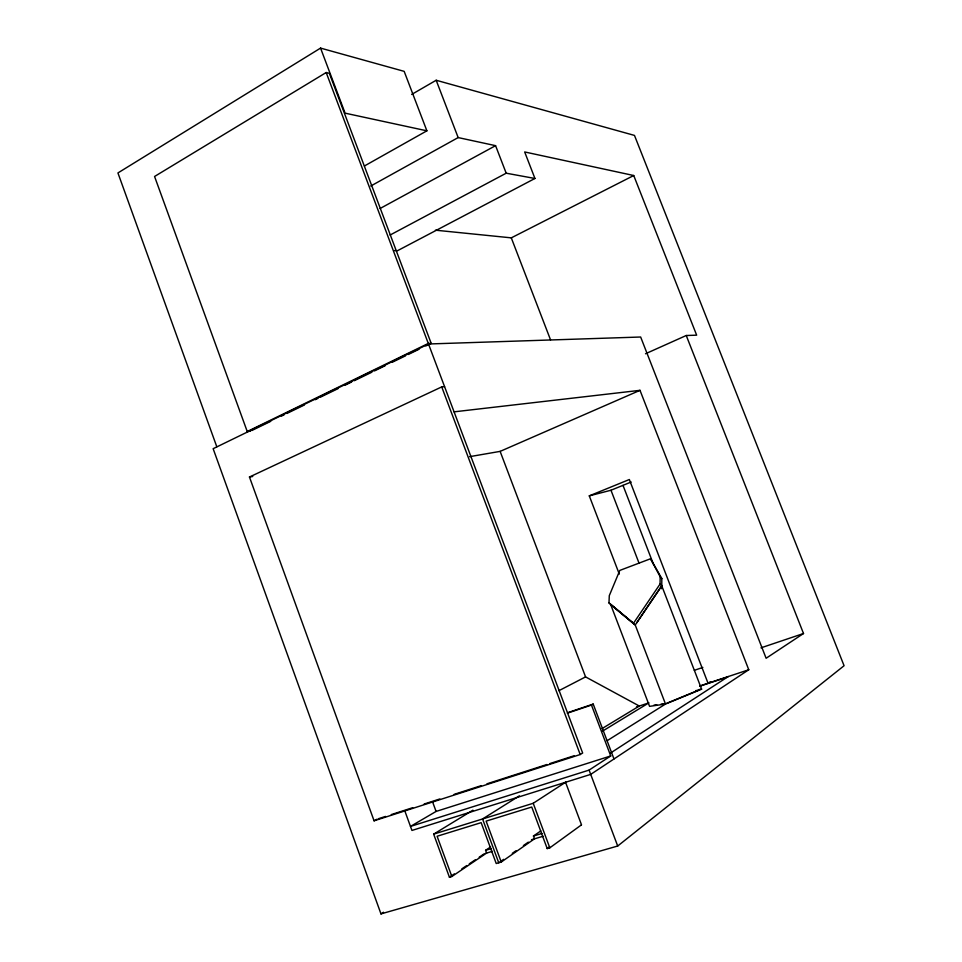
<?xml version="1.0" encoding="UTF-8"?>
<svg xmlns="http://www.w3.org/2000/svg" width="962" height="962" viewBox="0 0 962 962"><rect width="100%" height="100%" fill="white"/><g stroke="black" fill="none" stroke-linecap="round" stroke-linejoin="round"><path stroke-width="1.44" d="M607.07 740.752L665.512 704.04L635.233 624.999L608.982 602.909L609.295 595.646L619.805 570.418L650.565 558.754L661.82 578.583L661.76 585.798L636.748 622.739M660.076 584.03L661.76 585.798L635.233 624.999L633.501 623.256L660.076 584.03L660.16 576.731L650.565 558.754M661.543 588.696L661.712 585.726M645.502 353.763L686.243 335.51L803.51 633.513L766.113 658.261L640.656 337.013L428.499 343.987L213.143 448.689L380.976 913.9L617.7 846.019L844.071 665.728L634.475 135.414L436.171 80.255L411.664 94.444M472.907 810.196L433.658 834.138L449.422 877.224L451.851 876.514L437.109 836.255L481.156 822.654L496.224 863.515L501.25 862.048L486.135 821.127L531.745 807.034L547.21 848.58L549.567 846.873M547.21 848.58L549.807 847.823L581.349 824.951M501.25 862.048L534.511 838.816L533.465 836.014L540.824 830.915M499.963 861.916L503.667 859.343M512.301 853.318L516.005 850.745M523.4 845.586L528.33 842.147M451.851 876.514L486.628 853.053L485.606 850.3L490.596 846.957M449.422 877.224L454.377 873.881M461.82 868.866L466.786 865.535M469.264 863.864L475.468 859.679M479.196 857.178L484.151 853.835M454.076 411.844L640.007 390.332L748.761 669.756L590.704 774.386L411.952 830.447L404.762 810.738M380.976 913.9L383.489 912.241M610.726 755.952L436.087 811.435L410.485 826.418L589.093 770.105L610.726 755.952L591.462 705.05L593.205 704.076L613.984 758.97M433.658 834.138L533.213 803.282L565.812 782.106M610.605 752.993L728.27 676.539M710.497 681.673L708.044 683.248L629.34 479.521L589.285 495.863L619.287 574.098M519.408 795.827L482.563 818.975L498.737 862.782M444.588 386.664L441.726 386.904L249.459 477.008L374.074 820.814L580.206 754.533L582.659 753.018L428.499 343.987M364.43 165.981L426.887 130.82L404.172 71.356L320.562 48.1L117.929 172.944L216.799 446.765M602.152 731.361L648.929 702.837L636.483 706.962M425.781 345.971L431.18 343.35L329.365 73.328L326.19 72.523L154.569 176.479L247.234 431.517L250.505 431.156M602.08 728.571L639.297 706.024L585.569 676.899L500.132 451.382L469.576 456.673M370.767 186.027L458.165 137.578L495.574 145.659L506.192 173.196L534.944 178.475L524.663 151.948L633.73 175.517L696.656 335.173L686.243 335.51M374.074 820.814L377.008 819.191M380.098 208.501L495.574 145.659M390.103 235.029L506.192 173.196M534.944 178.475L397.39 250.757L394.456 250.541M558.946 690.668L585.569 676.899M435.425 230.183L511.291 237.855L633.73 175.517M247.234 431.517L428.294 343.446L431.18 343.35M251.852 430.495L270.731 421.32M281.517 416.077L284.211 414.766M286.904 413.456L304.437 404.942M315.223 399.699L317.917 398.388M320.611 397.078L338.143 388.564M344.889 385.281L351.623 382.01M354.329 380.699L371.849 372.186M374.543 370.875L385.329 365.632M392.075 362.349L405.555 355.796M408.261 354.485L419.047 349.242M500.132 451.382L640.007 390.332M666.654 703.318L698.592 690.175L695.646 690.644M661.387 584.86L701.611 689.177L665.512 704.04L649.578 706.361L610.702 604.617L633.79 623.797M589.285 495.863L610.978 490.235L631.18 482.01M567.724 712.662L593.205 704.076M694.348 670.31L702.849 667.436M760.978 647.847L803.51 633.513M567.352 713.179L591.462 705.05M699.711 686.002L748.761 669.756M699.783 686.219L727.525 677.02M378.439 818.722L385.57 816.425M391.281 814.586L412.71 807.695M424.134 804.028L439.838 798.965M454.124 794.371L481.253 785.641M486.964 783.802L546.945 764.501M549.807 763.587L574.086 755.771M485.606 850.3L491.341 848.592M533.465 836.014L542.075 833.441M485.702 853.33L492.364 851.358M531.469 839.718L543.121 836.255M698.833 689.622L701.611 689.177M249.459 477.008L252.729 476.491M653.932 705.182L656.757 704.761M661.002 704.148L663.828 703.727M426.887 130.82L345.093 113.155L320.562 48.1M608.982 602.909L633.501 623.256M660.16 576.731L661.82 578.583M623.015 485.401L653.282 563.84M610.978 490.235L639.021 563.095M511.291 237.855L550.529 339.839M436.171 80.255L458.165 137.578M326.19 72.523L428.294 343.446M589.093 770.105L617.7 846.019M441.726 386.904L580.206 754.533M565.548 782.274L581.517 824.831M533.213 803.282L549.807 847.823M432.563 801.827L436.087 811.435"/></g></svg>
